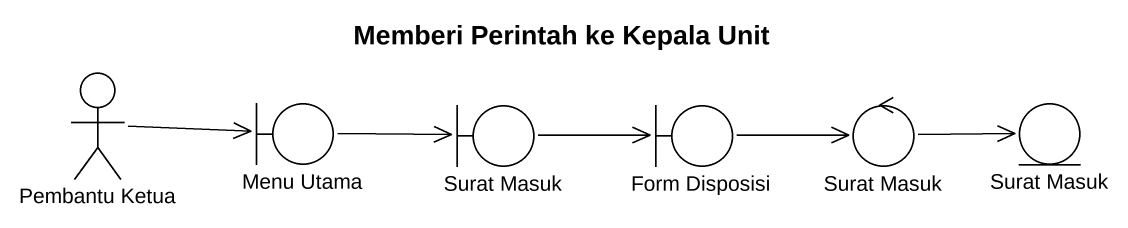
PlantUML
@startuml
title Memberi Perintah ke Kepala Unit
actor "Pembantu Ketua" as Pembantu_Ketua
boundary "Menu Utama" as Menu_Utama
boundary "Surat Masuk" as Surat_Masuk
boundary "Form Disposisi" as Form_Disposisi
control "Surat Masuk" as Surat_Masuk_2
entity "Surat Masuk" as Surat_Masuk_3
Pembantu_Ketua -right-> Menu_Utama
Menu_Utama -right-> Surat_Masuk
Surat_Masuk -right-> Form_Disposisi
Form_Disposisi -right-> Surat_Masuk_2
Surat_Masuk_2 -right-> Surat_Masuk_3
@enduml
